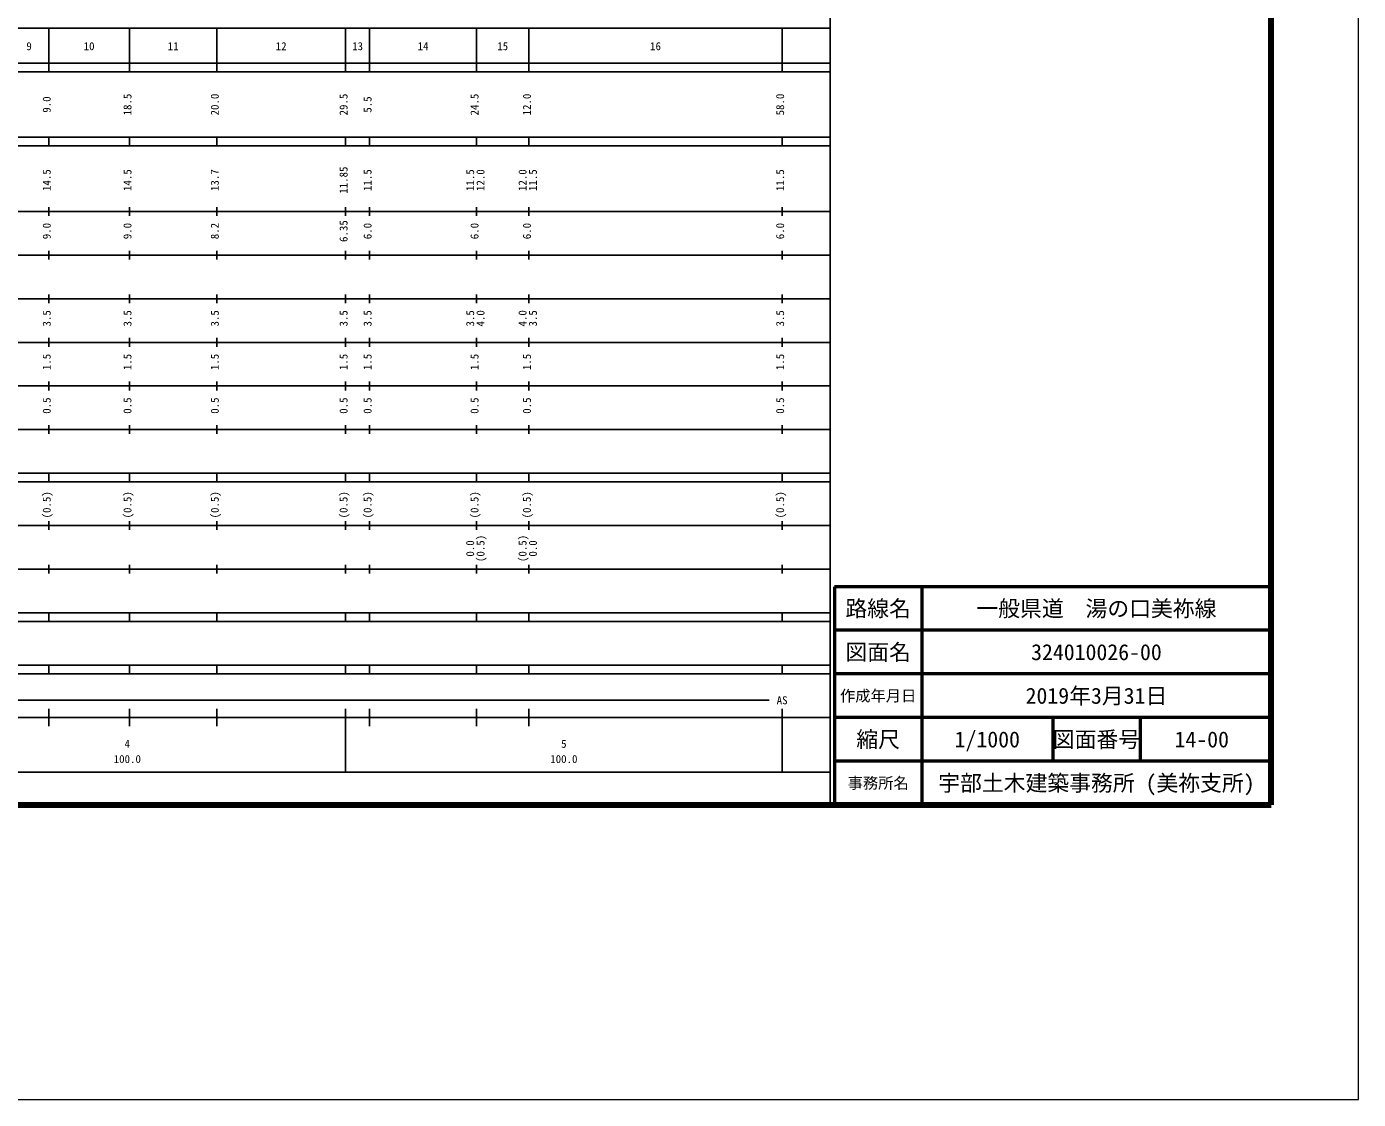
# Model space of a CAD drawing. Units: millimetres on the paper, enlarged 1000 times. Extents: x 0 to 700000, y -47500 to 447500.
# Drawn here: x 394939 to 700000, y -47500 to 198357 of the extents above; entities that cross this region are included whole.
import ezdxf
from ezdxf.enums import TextEntityAlignment as Align

# ---------------------------------------------------------------- set-up
doc = ezdxf.new("R2010")
doc.units = ezdxf.units.MM
doc.header["$LTSCALE"] = 1000
for name, color, linetype, lineweight in [('M-TTL-BAND', 7, 'Continuous', 25), ('M-TTL-LINE', 7, 'Continuous', 50), ('S-TTL', 7, 'Continuous', 25), ('作業レイヤ1', 7, 'Continuous', 13)]:
    doc.layers.add(name, color=color, linetype=linetype, lineweight=lineweight)
doc.layers.add('M-TTL-TXT', color=7, linetype='Continuous')
doc.styles.add('ＭＳ ゴシック', font='')
doc.styles.get('ＭＳ ゴシック').set_extended_font_data('MS Gothic')

msp = doc.modelspace()

# ---------------------------------------------------------------- linework, layer by layer
at = {"layer": 'M-TTL-BAND'}
for p, q in [((579000, 20000), (579000, 370000)), ((68000, 198000), (579000, 198000)), ((400000, 188000), (400000, 198000)), ((418500, 188000), (418500, 198000)), ((438500, 188000), (438500, 198000)), ((468000, 188000), (468000, 198000)), ((473500, 188000), (473500, 198000)), ((498000, 188000), (498000, 198000)), ((510000, 188000), (510000, 198000)), ((568000, 188000), (568000, 198000)), ((40000, 190000), (579000, 190000)), ((40000, 188000), (579000, 188000)), ((40000, 173000), (579000, 173000)), ((40000, 171000), (579000, 171000)), ((400000, 171000), (400000, 173000)), ((418500, 171000), (418500, 173000)), ((438500, 171000), (438500, 173000)), ((468000, 171000), (468000, 173000)), ((473500, 171000), (473500, 173000)), ((498000, 171000), (498000, 173000)), ((510000, 171000), (510000, 173000)), ((568000, 171000), (568000, 173000)), ((40000, 156000), (579000, 156000)), ((400000, 155000), (400000, 157000)), ((418500, 155000), (418500, 157000)), ((438500, 155000), (438500, 157000)), ((468000, 155000), (468000, 157000)), ((473500, 155000), (473500, 157000)), ((498000, 155000), (498000, 157000)), ((510000, 155000), (510000, 157000)), ((568000, 155000), (568000, 157000)), ((400000, 145000), (400000, 147000)), ((418500, 145000), (418500, 147000)), ((438500, 145000), (438500, 147000)), ((468000, 145000), (468000, 147000)), ((473500, 145000), (473500, 147000)), ((498000, 145000), (498000, 147000)), ((510000, 145000), (510000, 147000)), ((568000, 145000), (568000, 147000)), ((46000, 146000), (579000, 146000)), ((52000, 136000), (579000, 136000)), ((400000, 135000), (400000, 137000)), ((418500, 135000), (418500, 137000)), ((438500, 135000), (438500, 137000)), ((468000, 135000), (468000, 137000)), ((473500, 135000), (473500, 137000)), ((498000, 135000), (498000, 137000)), ((510000, 135000), (510000, 137000)), ((568000, 135000), (568000, 137000)), ((46000, 126000), (579000, 126000)), ((400000, 125000), (400000, 127000)), ((418500, 125000), (418500, 127000)), ((438500, 125000), (438500, 127000)), ((468000, 125000), (468000, 127000)), ((473500, 125000), (473500, 127000)), ((498000, 125000), (498000, 127000)), ((510000, 125000), (510000, 127000)), ((568000, 125000), (568000, 127000)), ((52000, 116000), (579000, 116000)), ((400000, 115000), (400000, 117000)), ((418500, 115000), (418500, 117000)), ((438500, 115000), (438500, 117000)), ((468000, 115000), (468000, 117000)), ((473500, 115000), (473500, 117000)), ((498000, 115000), (498000, 117000)), ((510000, 115000), (510000, 117000)), ((568000, 115000), (568000, 117000)), ((400000, 105000), (400000, 107000)), ((418500, 105000), (418500, 107000)), ((438500, 105000), (438500, 107000)), ((468000, 105000), (468000, 107000)), ((473500, 105000), (473500, 107000)), ((498000, 105000), (498000, 107000)), ((510000, 105000), (510000, 107000)), ((568000, 105000), (568000, 107000)), ((46000, 106000), (579000, 106000)), ((40000, 96000), (579000, 96000)), ((400000, 94000), (400000, 96000)), ((418500, 94000), (418500, 96000)), ((438500, 94000), (438500, 96000)), ((468000, 94000), (468000, 96000)), ((473500, 94000), (473500, 96000)), ((498000, 94000), (498000, 96000)), ((510000, 94000), (510000, 96000)), ((568000, 94000), (568000, 96000)), ((40000, 94000), (579000, 94000)), ((49000, 84000), (579000, 84000)), ((400000, 83000), (400000, 85000)), ((418500, 83000), (418500, 85000)), ((438500, 83000), (438500, 85000)), ((468000, 83000), (468000, 85000)), ((473500, 83000), (473500, 85000)), ((498000, 83000), (498000, 85000)), ((510000, 83000), (510000, 85000)), ((568000, 83000), (568000, 85000)), ((40000, 74000), (579000, 74000)), ((400000, 73000), (400000, 75000)), ((418500, 73000), (418500, 75000)), ((438500, 73000), (438500, 75000)), ((468000, 73000), (468000, 75000)), ((473500, 73000), (473500, 75000)), ((498000, 73000), (498000, 75000)), ((510000, 73000), (510000, 75000)), ((568000, 73000), (568000, 75000)), ((40000, 64000), (579000, 64000)), ((40000, 62000), (579000, 62000)), ((400000, 62000), (400000, 64000)), ((418500, 62000), (418500, 64000)), ((438500, 62000), (438500, 64000)), ((468000, 62000), (468000, 64000)), ((473500, 62000), (473500, 64000)), ((498000, 62000), (498000, 64000)), ((510000, 62000), (510000, 64000)), ((568000, 62000), (568000, 64000)), ((40000, 52000), (579000, 52000)), ((400000, 50000), (400000, 52000)), ((418500, 50000), (418500, 52000)), ((438500, 50000), (438500, 52000)), ((468000, 50000), (468000, 52000)), ((473500, 50000), (473500, 52000)), ((498000, 50000), (498000, 52000)), ((510000, 50000), (510000, 52000)), ((568000, 50000), (568000, 52000)), ((40000, 50000), (579000, 50000)), ((71000, 44000), (565000, 44000)), ((40000, 40000), (579000, 40000)), ((400000, 38000), (400000, 42000)), ((418500, 38000), (418500, 42000)), ((438500, 38000), (438500, 42000)), ((468000, 27500), (468000, 42000)), ((473500, 38000), (473500, 42000)), ((498000, 38000), (498000, 42000)), ((510000, 38000), (510000, 42000)), ((568000, 27500), (568000, 42000)), ((68000, 27500), (579000, 27500))]:
    msp.add_line(p, q, dxfattribs=at)
at = {"layer": 'M-TTL-LINE'}
for p, q in [((600000, 70000), (600000, 20000)), ((680000, 60000), (580000, 60000)), ((680000, 50000), (580000, 50000)), ((680000, 40000), (580000, 40000)), ((630000, 40000), (630000, 30000)), ((650000, 40000), (650000, 30000)), ((680000, 30000), (580000, 30000))]:
    msp.add_line(p, q, dxfattribs=at)
at = {"layer": 'S-TTL', "color": 2, "lineweight": 140}
for p, q in [((680000, 20000), (680000, 380000)), ((40000, 20000), (680000, 20000))]:
    msp.add_line(p, q, dxfattribs=at)
at = {"layer": 'S-TTL', "color": 2, "lineweight": 50}
for p, q in [((680000, 70000), (580000, 70000)), ((580000, 70000), (580000, 20000))]:
    msp.add_line(p, q, dxfattribs=at)
at = {"layer": '作業レイヤ1'}
msp.add_lwpolyline([(0, -47500), (700000, -47500), (700000, 447500), (0, 447500)], close=True, dxfattribs=at)

# ---------------------------------------------------------------- texts
at = {"layer": 'M-TTL-BAND', "style": 'ＭＳ ゴシック'}
for s, p in [('9', (395500, 192405)), ('10', (409250, 192405)), ('11', (428500, 192405)), ('12', (453250, 192405)), ('13', (470750, 192405)), ('14', (485750, 192405)), ('15', (504000, 192405)), ('16', (539000, 192405)), ('AS', (568000, 42500)), ('4', (418000, 32523)), ('5', (518000, 32523)), ('100.0', (418000, 29033)), ('100.0', (518000, 29033))]:
    msp.add_text(s, height=1833, dxfattribs=at).set_placement(p, align=Align.BOTTOM_CENTER)
for s, p in [('9.0', (401000, 180500)), ('18.5', (419500, 180500)), ('20.0', (439500, 180500)), ('29.5', (469000, 180500)), ('5.5', (474500, 180500)), ('24.5', (499000, 180500)), ('12.0', (511000, 180500)), ('58.0', (569000, 180500)), ('14.5', (401000, 163174)), ('14.5', (419500, 163174)), ('13.7', (439500, 163174)), ('11.85', (469000, 163174)), ('11.5', (474500, 163174)), ('11.5', (498000, 163174)), ('12.0', (500370, 163174)), ('12.0', (510000, 163174)), ('11.5', (512370, 163174)), ('11.5', (569000, 163174)), ('9.0', (401000, 151500)), ('9.0', (419500, 151500)), ('8.2', (439500, 151500)), ('6.35', (469000, 151500)), ('6.0', (474500, 151500)), ('6.0', (499000, 151500)), ('6.0', (511000, 151500)), ('6.0', (569000, 151500)), ('3.5', (401000, 131500)), ('3.5', (419500, 131500)), ('3.5', (439500, 131500)), ('3.5', (469000, 131500)), ('3.5', (474500, 131500)), ('3.5', (498000, 131500)), ('4.0', (500370, 131500)), ('4.0', (510000, 131500)), ('3.5', (512370, 131500)), ('3.5', (569000, 131500)), ('1.5', (401000, 121500)), ('1.5', (419500, 121500)), ('1.5', (439500, 121500)), ('1.5', (469000, 121500)), ('1.5', (474500, 121500)), ('1.5', (499000, 121500)), ('1.5', (511000, 121500)), ('1.5', (569000, 121500)), ('0.5', (401000, 111500)), ('0.5', (419500, 111500)), ('0.5', (439500, 111500)), ('0.5', (469000, 111500)), ('0.5', (474500, 111500)), ('0.5', (499000, 111500)), ('0.5', (511000, 111500)), ('0.5', (569000, 111500)), ('(0.5)', (401000, 88764)), ('(0.5)', (419500, 88764)), ('(0.5)', (439500, 88764)), ('(0.5)', (469000, 88764)), ('(0.5)', (474500, 88764)), ('(0.5)', (499000, 88764)), ('(0.5)', (511000, 88764)), ('(0.5)', (569000, 88764)), ('0.0', (498000, 78764)), ('(0.5)', (500370, 78764)), ('(0.5)', (510000, 78764)), ('0.0', (512370, 78764))]:
    msp.add_text(s, height=1833, rotation=90, dxfattribs=at).set_placement(p, align=Align.BOTTOM_CENTER)
at = {"layer": 'M-TTL-TXT', "style": 'ＭＳ ゴシック'}
for s, height, p in [('路線名', 3666, (590000, 65000)), ('路線名', 3666, (590000, 65000)), ('一般県道\u3000湯の口美祢線', 3666, (640000, 65000)), ('図面名', 3666, (590000, 55000)), ('図面名', 3666, (590000, 55000)), ('324010026-00', 3666, (640000, 55000)), ('作成年月日', 2566, (590000, 45000)), ('作成年月日', 2566, (590000, 45000)), ('2019年3月31日', 3666, (640000, 45000)), ('縮尺', 3666, (590000, 35000)), ('縮尺', 3666, (590000, 35000)), ('1/1000', 3666, (615000, 35000)), ('図面番号', 3666, (640000, 35000)), ('図面番号', 3666, (640000, 35000)), ('14-00', 3666, (664125, 35000)), ('事務所名', 2566, (590000, 25000)), ('事務所名', 2566, (590000, 25000)), ('宇部土木建築事務所 (美祢支所)', 3666, (640000, 25000))]:
    msp.add_text(s, height=height, dxfattribs=at).set_placement(p, align=Align.MIDDLE_CENTER)

doc.saveas('drawing.dxf')
